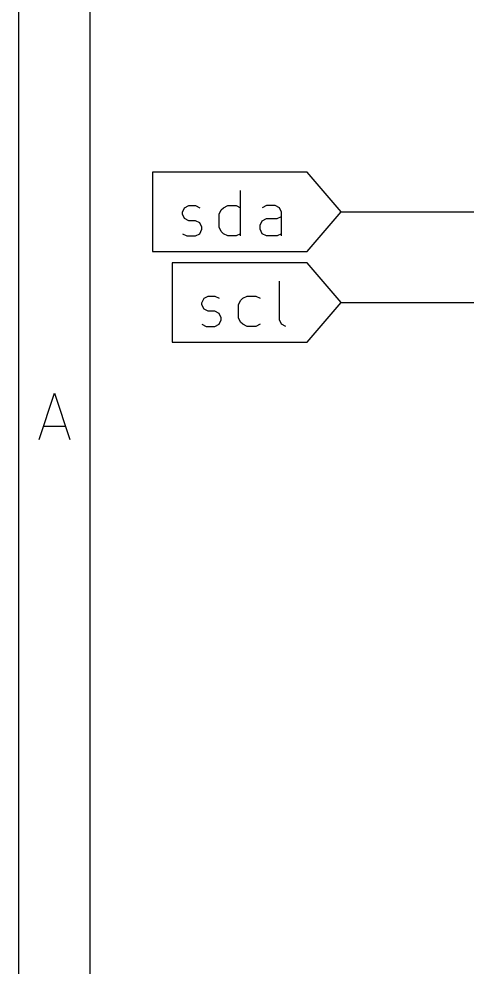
# Model space of a CAD drawing. Extents: x 0.4 to 11.3, y -7.9 to -0.4.
# Drawn here: x 0.394 to 0.889, y -1.984 to -0.937 of the extents above; entities that cross this region are included whole.
import ezdxf

# ---------------------------------------------------------------- set-up
doc = ezdxf.new("R2010")
doc.units = 0
doc.header["$MEASUREMENT"] = 0
doc.layers.add('GREEN3', color=91, linetype='CONTINUOUS')
doc.layers.add('RED2', color=1, linetype='CONTINUOUS')

msp = doc.modelspace()

# ---------------------------------------------------------------- linework, layer by layer
at = {"layer": 'GREEN3', "linetype": 'CONTINUOUS'}
for p, q in [((0.75, -1.15), (0.95, -1.15)), ((0.75, -1.25), (0.95, -1.25))]:
    msp.add_line(p, q, dxfattribs=at)
at = {"layer": 'RED2', "linetype": 'CONTINUOUS'}
for p, q in [((0.3937, -7.8743), (0.3937, -0.3937)), ((0.4724, -7.7956), (0.4724, -0.4724)), ((0.7125, -1.1062), (0.5415, -1.1062)), ((0.5415, -1.1062), (0.5415, -1.15)), ((0.75, -1.15), (0.7125, -1.1062)), ((0.6387, -1.1764), (0.6387, -1.1264)), ((0.5415, -1.15), (0.5415, -1.1938)), ((0.5745, -1.1502), (0.5768, -1.1454)), ((0.5745, -1.1526), (0.5745, -1.1502)), ((0.5768, -1.1454), (0.5816, -1.143)), ((0.5816, -1.143), (0.5887, -1.143)), ((0.5887, -1.143), (0.5935, -1.1454)), ((0.6149, -1.1526), (0.6173, -1.1478)), ((0.6173, -1.1478), (0.6197, -1.1454)), ((0.6197, -1.1454), (0.6245, -1.143)), ((0.6245, -1.143), (0.634, -1.143)), ((0.634, -1.143), (0.6387, -1.1454)), ((0.6673, -1.143), (0.6626, -1.1454)), ((0.6768, -1.143), (0.6673, -1.143)), ((0.6816, -1.1454), (0.6768, -1.143)), ((0.684, -1.1502), (0.6816, -1.1454)), ((0.684, -1.1764), (0.684, -1.1502)), ((0.7125, -1.1938), (0.75, -1.15)), ((0.5768, -1.1573), (0.5745, -1.1526)), ((0.5816, -1.1597), (0.5768, -1.1573)), ((0.5887, -1.1597), (0.5816, -1.1597)), ((0.5935, -1.1621), (0.5887, -1.1597)), ((0.5959, -1.1669), (0.5935, -1.1621)), ((0.6149, -1.1669), (0.6149, -1.1526)), ((0.6602, -1.1645), (0.6626, -1.1597)), ((0.6626, -1.1597), (0.6673, -1.1573)), ((0.6673, -1.1573), (0.6792, -1.1573)), ((0.6792, -1.1573), (0.684, -1.1549)), ((0.5935, -1.174), (0.5959, -1.1692)), ((0.5959, -1.1692), (0.5959, -1.1669)), ((0.6173, -1.1716), (0.6149, -1.1669)), ((0.6197, -1.174), (0.6173, -1.1716)), ((0.6602, -1.1692), (0.6602, -1.1645)), ((0.6626, -1.174), (0.6602, -1.1692)), ((0.5745, -1.174), (0.5792, -1.1764)), ((0.5792, -1.1764), (0.5887, -1.1764)), ((0.5887, -1.1764), (0.5935, -1.174)), ((0.6245, -1.1764), (0.6197, -1.174)), ((0.634, -1.1764), (0.6245, -1.1764)), ((0.6387, -1.174), (0.634, -1.1764)), ((0.6673, -1.1764), (0.6626, -1.174)), ((0.6792, -1.1764), (0.6673, -1.1764)), ((0.684, -1.174), (0.6792, -1.1764)), ((0.5415, -1.1938), (0.7125, -1.1938)), ((0.7125, -1.2062), (0.563, -1.2062)), ((0.563, -1.2062), (0.563, -1.25)), ((0.75, -1.25), (0.7125, -1.2062)), ((0.6816, -1.2692), (0.6816, -1.2264)), ((0.5959, -1.2502), (0.5983, -1.2454)), ((0.5983, -1.2454), (0.603, -1.243)), ((0.603, -1.243), (0.6102, -1.243)), ((0.6102, -1.243), (0.6149, -1.2454)), ((0.6387, -1.2478), (0.6411, -1.2454)), ((0.6411, -1.2454), (0.6459, -1.243)), ((0.6459, -1.243), (0.6554, -1.243)), ((0.6554, -1.243), (0.6602, -1.2454)), ((0.563, -1.25), (0.563, -1.2938)), ((0.5959, -1.2526), (0.5959, -1.2502)), ((0.5983, -1.2573), (0.5959, -1.2526)), ((0.6364, -1.2526), (0.6387, -1.2478)), ((0.6364, -1.2669), (0.6364, -1.2526)), ((0.7125, -1.2938), (0.75, -1.25)), ((0.603, -1.2597), (0.5983, -1.2573)), ((0.6102, -1.2597), (0.603, -1.2597)), ((0.6149, -1.2621), (0.6102, -1.2597)), ((0.6173, -1.2669), (0.6149, -1.2621)), ((0.6173, -1.2692), (0.6173, -1.2669)), ((0.6387, -1.2716), (0.6364, -1.2669)), ((0.5959, -1.274), (0.6006, -1.2764)), ((0.6006, -1.2764), (0.6102, -1.2764)), ((0.6102, -1.2764), (0.6149, -1.274)), ((0.6149, -1.274), (0.6173, -1.2692)), ((0.6411, -1.274), (0.6387, -1.2716)), ((0.6459, -1.2764), (0.6411, -1.274)), ((0.6554, -1.2764), (0.6459, -1.2764)), ((0.6602, -1.274), (0.6554, -1.2764)), ((0.684, -1.274), (0.6816, -1.2692)), ((0.6887, -1.2764), (0.684, -1.274)), ((0.563, -1.2938), (0.7125, -1.2938)), ((0.416, -1.4013), (0.4331, -1.3501)), ((0.4331, -1.3501), (0.4501, -1.4013)), ((0.4209, -1.3867), (0.4453, -1.3867))]:
    msp.add_line(p, q, dxfattribs=at)

doc.saveas('drawing.dxf')
